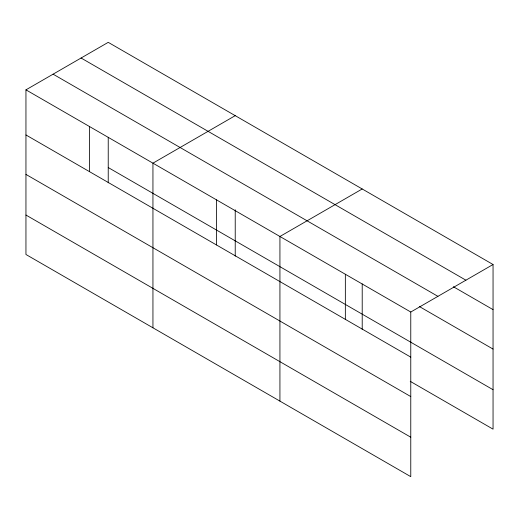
<?xml version="1.0" encoding="UTF-8"?>
<svg xmlns="http://www.w3.org/2000/svg" width="519" height="519" viewBox="0 0 519 519"><rect width="100%" height="100%" fill="white"/><g stroke="black" fill="none" stroke-linecap="round" stroke-linejoin="round"><path stroke-width="0.78" d="M410.231 381.335L493.05 429.155L493.05 264.515L108.231 42.344L25.95 89.845L25.95 254.485L410.769 476.656L410.769 312.023L25.95 89.845M235.224 115.659L152.943 163.167L152.943 327.8M362.21 188.974L279.929 236.482L279.929 401.116M410.769 312.023L493.05 264.515M81.081 58.018L465.9 280.189M453.379 286.728L493.05 309.629M53.1 74.172L437.919 296.343M419.281 306.482L493.05 349.073M108.231 167.54L493.05 389.711M25.95 134.959L410.769 357.13M25.95 174.403L410.769 396.574M25.95 215.041L410.769 437.212M362.21 283.893L362.21 329.468M345.349 274.253L345.349 319.367M235.224 209.78L235.224 256.146M216.436 199.821L216.436 244.936M108.231 137.256L108.231 182.831M89.443 126.506L89.443 171.62"/></g></svg>
